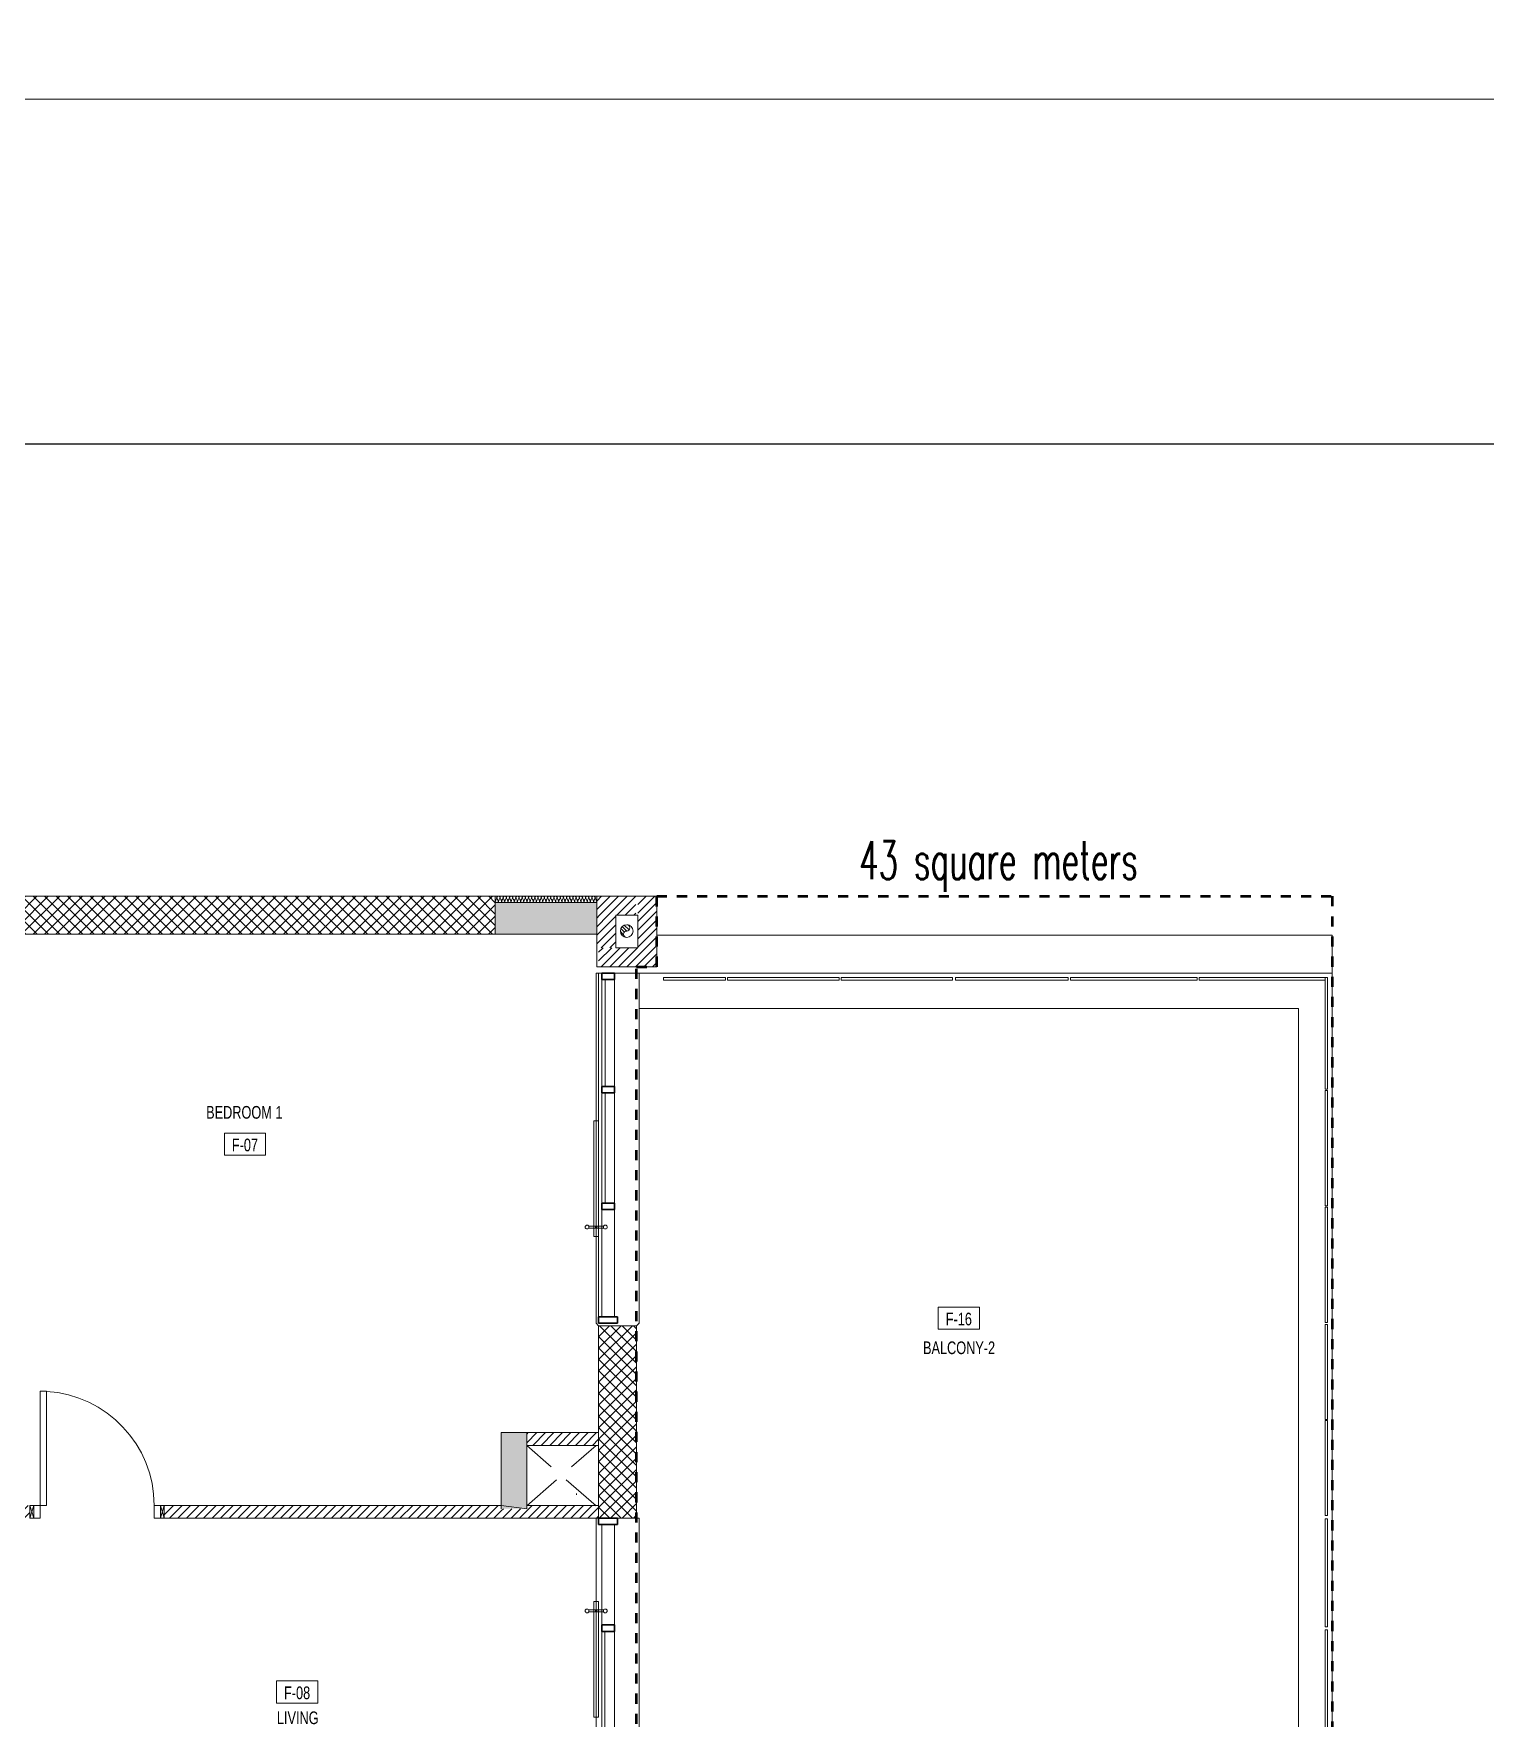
# Model space of a CAD drawing. Header units: millimetres. Extents: x -18512 to 101824, y -95768 to 52898.
# Drawn here: x 65998 to 77445, y -82685 to -69401 of the extents above; entities that cross this region are included whole.
import ezdxf

# ---------------------------------------------------------------- set-up
doc = ezdxf.new("R2010")
doc.units = ezdxf.units.MM
doc.header["$LTSCALE"] = 25
for name, pattern in [('Dash', [6.35, 3.175, -3.175]), ('Dash 2mm', [3, 2, -1]), ('HIDDEN', [0.375, 0.25, -0.125])]:
    doc.linetypes.add(name, pattern=pattern)
doc.layers.get('Defpoints').update_dxf_attribs({"lineweight": 0})
for name, color, linetype, lineweight in [('_FW_WALL_EXISTING', 150, 'Continuous', 25), ('A-AREA-IDEN', 2, 'Continuous', 9), ('A-DETL', 7, 'Continuous', 5), ('A-DETL-INSL', 8, 'Continuous', 9), ('A-DETL-MBND', 5, 'HIDDEN', 9), ('A-DOOR', 31, 'Continuous', 18), ('A-FLOR-OTLN', 6, 'Continuous', 18), ('A-FLOR-STRS', 2, 'Continuous', 9), ('A-GLAZ', 6, 'Continuous', 9), ('A-GLAZ-CWMG', 51, 'Continuous', 9), ('A-WOODEN DOOR FRAM', 9, 'Continuous', 9), ('I-WALL', 2, 'Continuous', 9), ('S-COLS', 6, 'Continuous', 9)]:
    doc.layers.add(name, color=color, linetype=linetype, lineweight=lineweight)
doc.layers.add('AR WALL HATCH', color=8, linetype='Continuous')
doc.styles.add('Arial Narrow_4', font='fi_9001f.ttf', dxfattribs={"width": 0.75, "height": 147.492401})
doc.styles.add('BA', font='romans.shx', dxfattribs={"width": 0.6})
pattern_1 = [(45, (59229.075, -128347.31), (-33.67596, 33.67596), [])]
pattern_2 = [(45, (59214.075, -128347.31), (-33.67596, 33.67596), [])]
pattern_3 = [(45, (59229.075, -128347.31), (-44.90128, 44.90128), []), (135, (59229.075, -128347.31), (-44.90128, -44.90128), [])]

# ---------------------------------------------------------------- blocks, each defined once
blk = doc.blocks.new('E  Naga_Single-Panel2 - NAGA-Bedroom Door _WD05_-8352467-FIRST FLOOR PLAN')
at = {"layer": 'A-DOOR', "lineweight": 18}
for p, q in [((450, 950), (399, 950)), ((399, 950), (399, 50)), ((450, 50), (450, 950)), ((-450, 50), (-500, 50)), ((-450, -51), (-450, 50)), ((399, 50), (450, 50)), ((450, -51), (450, 50)), ((450, 50), (500, 50)), ((450, 50), (450, -51)), ((-450, -51), (-500, -51)), ((500, -51), (450, -51))]:
    blk.add_line(p, q, dxfattribs=at)
at = {"layer": 'A-DOOR'}
blk.add_arc((450, 50), 900, 93.2485, 180, dxfattribs=at)
blk = doc.blocks.new('System Panel - Glazed-7748059-FIRST FLOOR PLAN')
at = {"layer": 'A-GLAZ', "lineweight": 18}
for p, q in [((422.5, 49.5), (-422.5, 49.5)), ((-422.5, 49.5), (-422.5, 24.5)), ((-422.5, 24.5), (422.5, 24.5)), ((422.5, 24.5), (422.5, 49.5))]:
    blk.add_line(p, q, dxfattribs=at)
blk = doc.blocks.new('System Panel - Glazed-7748061-FIRST FLOOR PLAN')
at = {"layer": 'A-GLAZ', "lineweight": 18}
for p, q in [((435, 49.5), (-435, 49.5)), ((-435, 49.5), (-435, 24.5)), ((-435, 24.5), (435, 24.5)), ((435, 24.5), (435, 49.5))]:
    blk.add_line(p, q, dxfattribs=at)
blk = doc.blocks.new('Q  CurtainWall sliding door - GD03 85mm-7420484-FIRST FLOOR PLAN')
at = {"layer": 'A-DOOR'}
for p, q in [((1124, -75), (210, -75)), ((210, -75), (210, -113)), ((210, -113), (1124, -113)), ((277, -35), (277, -88)), ((277, -88), (293, -88)), ((277, -153), (277, -100)), ((277, -100), (293, -100)), ((293, -88), (293, -35)), ((293, -100), (293, -153)), ((1124, -113), (1124, -75))]:
    blk.add_line(p, q, dxfattribs=at)
for centre in [(285, -22), (285, -166)]:
    blk.add_circle(centre, 15, dxfattribs=at)
blk = doc.blocks.new('Rectangular Mullion - 50 x 100mm-7747910-FIRST FLOOR PLAN')
at = {"layer": 'A-GLAZ-CWMG'}
for p, q in [((11249, -22558), (11249, -23403)), ((11349, -22558), (11349, -23403))]:
    blk.add_line(p, q, dxfattribs=at)
blk = doc.blocks.new('Rectangular Mullion - 50 x 100mm-7747911-FIRST FLOOR PLAN')
at = {"layer": 'A-GLAZ-CWMG'}
for p, q in [((11249, -21638), (11249, -22508)), ((11349, -21638), (11349, -22508))]:
    blk.add_line(p, q, dxfattribs=at)
blk = doc.blocks.new('Rectangular Mullion - 50 x 150mm-7154861-FIRST FLOOR PLAN')
at = {"layer": 'A-GLAZ-CWMG', "lineweight": 30}
for p, q in [((-50, 75), (0, 75)), ((-50, -75), (-50, 75)), ((0, 75), (0, -75)), ((0, -75), (-50, -75))]:
    blk.add_line(p, q, dxfattribs=at)
blk = doc.blocks.new('Rectangular Mullion - 50 x 100mm-7747912-FIRST FLOOR PLAN')
at = {"layer": 'A-GLAZ-CWMG', "lineweight": 30}
for p, q in [((0, 50), (-50, 50)), ((-50, 50), (-50, -50)), ((0, -50), (0, 50)), ((-50, -50), (0, -50))]:
    blk.add_line(p, q, dxfattribs=at)
blk = doc.blocks.new('Rectangular Mullion - 50 x 100mm-7154860-FIRST FLOOR PLAN')
at = {"layer": 'A-GLAZ-CWMG', "lineweight": 30}
for p, q in [((-25, 50), (25, 50)), ((-25, -50), (-25, 50)), ((25, 50), (25, -50)), ((25, -50), (-25, -50))]:
    blk.add_line(p, q, dxfattribs=at)
blk = doc.blocks.new('M_NAGA Room Tag - Room Tag-1756429-FIRST FLOOR PLAN')
at = {"layer": 'A-AREA-IDEN'}
for p, q in [((-3.25, 1.75), (-3.25, -1.75)), ((-3.25, 1.75), (3.25, 1.75)), ((3.25, 1.75), (3.25, -1.75)), ((-3.25, -1.75), (3.25, -1.75))]:
    blk.add_line(p, q, dxfattribs=at)
blk = doc.blocks.new('System Panel - Glazed-8810066-FIRST FLOOR PLAN')
at = {"layer": 'A-GLAZ', "lineweight": 18}
for p, q in [((396, -24), (-396, -24)), ((-396, -24), (-396, -49)), ((-396, -49), (396, -49)), ((396, -49), (396, -24))]:
    blk.add_line(p, q, dxfattribs=at)
blk = doc.blocks.new('System Panel - Glazed-8810067-FIRST FLOOR PLAN')
at = {"layer": 'A-GLAZ', "lineweight": 18}
for p, q in [((408, -25), (-408, -25)), ((-408, -25), (-408, -49)), ((-408, -49), (408, -49)), ((408, -49), (408, -25))]:
    blk.add_line(p, q, dxfattribs=at)
blk = doc.blocks.new('Q  CurtainWall sliding door - GD03 85mm-8810068-FIRST FLOOR PLAN')
at = {"layer": 'A-DOOR'}
for p, q in [((277, 153), (277, 100)), ((293, 100), (293, 153)), ((210, 75), (210, 113)), ((210, 113), (1124, 113)), ((1124, 75), (210, 75)), ((277, 100), (293, 100)), ((277, 35), (277, 88)), ((277, 88), (293, 88)), ((293, 88), (293, 35)), ((1124, 113), (1124, 75))]:
    blk.add_line(p, q, dxfattribs=at)
for centre in [(285, 166), (285, 22)]:
    blk.add_circle(centre, 15, dxfattribs=at)
blk = doc.blocks.new('Rectangular Mullion - 50 x 100mm-8809204-FIRST FLOOR PLAN')
at = {"layer": 'A-GLAZ-CWMG'}
for p, q in [((11249, -17396), (11249, -16604)), ((11349, -17396), (11349, -16604))]:
    blk.add_line(p, q, dxfattribs=at)
blk = doc.blocks.new('Rectangular Mullion - 50 x 100mm-8809205-FIRST FLOOR PLAN')
at = {"layer": 'A-GLAZ-CWMG'}
for p, q in [((11249, -18263), (11249, -17446)), ((11349, -18263), (11349, -17446))]:
    blk.add_line(p, q, dxfattribs=at)
blk = doc.blocks.new('Rectangular Mullion - 50 x 150mm-5974282-FIRST FLOOR PLAN')
at = {"layer": 'A-GLAZ-CWMG', "lineweight": 30}
for p, q in [((-50, 75), (0, 75)), ((-50, -75), (-50, 75)), ((0, 75), (0, -75)), ((0, -75), (-50, -75))]:
    blk.add_line(p, q, dxfattribs=at)
blk = doc.blocks.new('Rectangular Mullion - 50 x 100mm-7747902-FIRST FLOOR PLAN')
at = {"layer": 'A-GLAZ-CWMG', "lineweight": 30}
for p, q in [((0, 50), (-50, 50)), ((-50, 50), (-50, -50)), ((0, -50), (0, 50)), ((-50, -50), (0, -50))]:
    blk.add_line(p, q, dxfattribs=at)
blk = doc.blocks.new('Rectangular Mullion - 50 x 100mm-5974284-FIRST FLOOR PLAN')
at = {"layer": 'A-GLAZ-CWMG', "lineweight": 30}
for p, q in [((-25, 50), (25, 50)), ((-25, -50), (-25, 50)), ((25, 50), (25, -50)), ((25, -50), (-25, -50))]:
    blk.add_line(p, q, dxfattribs=at)
blk = doc.blocks.new('windo master 1')
at = {"layer": 'I-WALL'}
for p, q in [((-151003, -61021), (-153583, -61021)), ((-153583, -61041), (-153583, -61341)), ((-150983, -61021), (-151003, -61021)), ((-150983, -61341), (-150983, -61041)), ((-150883, -61021), (-150883, -61041)), ((-153583, -61361), (-150983, -61361))]:
    blk.add_line(p, q, dxfattribs=at)
for points in [[(-153583, -61041), (-153583, -61021)], [(-153583, -61361), (-153583, -61341)], [(-150983, -61361), (-150983, -61341)]]:
    blk.add_lwpolyline(points, dxfattribs=at)
at = {"layer": 'A-DOOR', "xscale": -1}
blk.add_blockref('Q  CurtainWall sliding door - GD03 85mm-8810068-FIRST FLOOR PLAN', (-151429, -61116), dxfattribs=at)
at = {"layer": 'A-GLAZ', "xscale": -1, "rotation": 180}
for name, p in [('System Panel - Glazed-8810066-FIRST FLOOR PLAN', (-153137, -61116)), ('System Panel - Glazed-8810067-FIRST FLOOR PLAN', (-152283, -61116))]:
    blk.add_blockref(name, p, dxfattribs=at)
at = {"layer": 'A-GLAZ-CWMG', "xscale": -1}
blk.add_blockref('Rectangular Mullion - 50 x 100mm-7747902-FIRST FLOOR PLAN', (-153583, -61116), dxfattribs=at)
at = {"layer": 'A-GLAZ-CWMG', "xscale": -1, "rotation": 90}
for name, p in [('Rectangular Mullion - 50 x 100mm-8809204-FIRST FLOOR PLAN', (-170138, -49817)), ('Rectangular Mullion - 50 x 100mm-8809205-FIRST FLOOR PLAN', (-170138, -49817)), ('Rectangular Mullion - 50 x 100mm-8809204-FIRST FLOOR PLAN', (-168429, -49817))]:
    blk.add_blockref(name, p, dxfattribs=at)
at = {"layer": 'A-GLAZ-CWMG', "extrusion": (0, 0, -1), "xscale": -1}
for name, p in [('Rectangular Mullion - 50 x 100mm-5974284-FIRST FLOOR PLAN', (152717, -61116)), ('Rectangular Mullion - 50 x 100mm-5974284-FIRST FLOOR PLAN', (151850, -61116)), ('Rectangular Mullion - 50 x 150mm-5974282-FIRST FLOOR PLAN', (150983, -61116))]:
    blk.add_blockref(name, p, dxfattribs=at)

msp = doc.modelspace()

# ---------------------------------------------------------------- hatches: boundary and pattern name
at = {"layer": 'AR WALL HATCH', "lineweight": 5}
h = msp.add_hatch(dxfattribs=at)
h.set_pattern_fill('ANSI37', color=256, scale=20, style=0)
h.set_pattern_definition(pattern_3)
h.paths.add_polyline_path([(65878.1, -76502.4), (65878.1, -76202.4), (69638.1, -76202.4), (69638.1, -76502.4)])
h.paths.add_polyline_path([(65678.1, -76202.4), (65678.1, -76502.4), (65578.1, -76502.4), (65578.1, -76202.4)])
h = msp.add_hatch(dxfattribs=at)
h.set_pattern_fill('ANSI31', color=256, scale=15, style=0)
h.set_pattern_definition(pattern_2)
h.paths.add_polyline_path([(70438.1, -76202.4), (70747.3, -76202.4), (70747.3, -76352.4), (70438.1, -76352.4)], flags=0)
h = msp.add_hatch(dxfattribs=at)
h.set_pattern_fill('ANSI31', color=256, scale=15, style=0)
h.set_pattern_definition(pattern_1)
h.paths.add_polyline_path([(70912.3, -76202.4), (70912.3, -76608.5), (70762.3, -76608.5), (70762.3, -76202.4), (70867.3, -76202.4)], flags=0)
h = msp.add_hatch(dxfattribs=at)
h.set_pattern_fill('ANSI31', color=256, scale=15, style=0)
h.set_pattern_definition(pattern_2)
h.paths.add_polyline_path([(70438.1, -76352.4), (70588.1, -76352.4), (70588.1, -76608.5), (70438.1, -76608.5), (70438.1, -76407.8)], flags=0)
h = msp.add_hatch(dxfattribs=at)
h.set_pattern_fill('ANSI31', color=256, scale=15, style=0)
h.set_pattern_definition(pattern_1)
h.paths.add_polyline_path([(70912.3, -76608.5), (70912.3, -76758.5), (70453.1, -76758.5), (70453.1, -76608.5), (70867.3, -76608.5)], flags=0)
h = msp.add_hatch(dxfattribs=at)
h.set_pattern_fill('ANSI37', color=256, scale=20, style=0)
h.set_pattern_definition(pattern_3)
h.paths.add_polyline_path([(70453.1, -83707.3), (70753.1, -83707.3), (70753.1, -84157), (70453.1, -84157), (70453.1, -83940.2)], flags=0)
h.paths.add_polyline_path([(70453.1, -79588.9), (70753.1, -79588.9), (70753.1, -81107.3), (70453.1, -81107.3)])
h = msp.add_hatch(dxfattribs=at)
h.set_pattern_fill('ANSI31', color=256, scale=15, style=0)
h.set_pattern_definition(pattern_1)
h.paths.add_polyline_path([(70453.1, -80432.4), (70453.1, -80532.4), (69885.9, -80532.4), (69885.9, -80432.4), (70433.1, -80432.4)], flags=0)
h = msp.add_hatch(dxfattribs=at)
h.set_pattern_fill('ANSI31', color=256, scale=15, style=0)
h.set_pattern_definition(pattern_1)
h.paths.add_polyline_path([(69685.9, -81007.3), (69685.9, -81032.4), (69688.1, -81032.4), (69688.1, -81107.3), (67028.1, -81107.3), (67028.1, -81007.3), (69668.1, -81007.3)])
h.paths.add_polyline_path([(65968.1, -81007.3), (65968.1, -81107.3), (65878.1, -81107.3), (65878.1, -81007.3), (65898.1, -81007.3)])
h = msp.add_hatch(dxfattribs=at)
h.set_pattern_fill('ANSI31', color=256, scale=15, style=0)
h.set_pattern_definition(pattern_1)
h.paths.add_polyline_path([(70433.1, -81007.3), (70453.1, -81007.3), (70453.1, -81107.3), (70379.2, -81107.3), (69688.1, -81107.3), (69688.1, -81032.4), (69885.9, -81032.4), (69885.9, -81007.3), (70379.2, -81007.3)], flags=0)
at = {"layer": 'S-COLS'}
for points in [[(70438.1, -76252.4), (70438.1, -76502.4), (69638.1, -76502.4), (69638.1, -76252.4), (70379.2, -76252.4)], [(69685.9, -80432.4), (69885.9, -80432.4), (69885.9, -81032.4), (69685.9, -81032.4)]]:
    msp.add_hatch(color=252, dxfattribs=at).paths.add_polyline_path(points, flags=0)

# ---------------------------------------------------------------- linework, layer by layer
at = {"layer": '_FW_WALL_EXISTING'}
msp.add_line((49701.4, -72635.3), (82927.7, -72635.3), dxfattribs=at)
at = {"layer": 'A-DETL'}
for p, q in [((70650, -76506.8), (70624.8, -76481.6)), ((70655.9, -76485.6), (70628.4, -76458.1)), ((70674.6, -76477.2), (70639.2, -76441.8)), ((70693.3, -76468.8), (70655.5, -76431))]:
    msp.add_line(p, q, dxfattribs=at)
at = {"layer": 'A-DETL', "linetype": 'Dash 2mm'}
msp.add_line((70278.1, -80911.7), (70278.1, -80921.7), dxfattribs=at)
at = {"layer": 'A-DETL', "lineweight": 18}
msp.add_circle((70674.6, -76477.2), 50, dxfattribs=at)
at = {"layer": 'A-DETL'}
for centre, start, end in [((70674.6, -76502.2), 90, 270), ((70674.6, -76452.2), 270, 90)]:
    msp.add_arc(centre, 25, start, end, dxfattribs=at)
at = {"layer": 'A-DETL-INSL', "color": 1}
msp.add_lwpolyline([(69638.1, -76202.4), (70438.1, -76202.4)], dxfattribs=at)
at = {"layer": 'A-DETL-INSL'}
for points in [[(69650.6, -76210.7), (69650.6, -76206.8), (69644, -76202.4), (69638.1, -76202.4)], [(69638.1, -76244), (69638.1, -76232.6), (69650.6, -76222.1), (69650.6, -76210.7)], [(69663.1, -76244), (69663.1, -76247.9), (69650.6, -76256.8), (69638.1, -76247.9), (69638.1, -76244)], [(69675.6, -76210.7), (69675.6, -76206.8), (69663.1, -76197.9), (69650.6, -76206.8), (69650.6, -76210.7)], [(69650.6, -76210.7), (69650.6, -76222.1), (69663.1, -76232.6), (69663.1, -76244)], [(69663.1, -76244), (69663.1, -76232.6), (69675.6, -76222.1), (69675.6, -76210.7)], [(69688.1, -76244), (69688.1, -76247.9), (69675.6, -76256.8), (69663.1, -76247.9), (69663.1, -76244)], [(69700.6, -76210.7), (69700.6, -76206.8), (69688.1, -76197.9), (69675.6, -76206.8), (69675.6, -76210.7)], [(69675.6, -76210.7), (69675.6, -76222.1), (69688.1, -76232.6), (69688.1, -76244)], [(69688.1, -76244), (69688.1, -76232.6), (69700.6, -76222.1), (69700.6, -76210.7)], [(69713.1, -76244), (69713.1, -76247.9), (69700.6, -76256.8), (69688.1, -76247.9), (69688.1, -76244)], [(69725.6, -76210.7), (69725.6, -76206.8), (69713.1, -76197.9), (69700.6, -76206.8), (69700.6, -76210.7)], [(69700.6, -76210.7), (69700.6, -76222.1), (69713.1, -76232.6), (69713.1, -76244)], [(69713.1, -76244), (69713.1, -76232.6), (69725.6, -76222.1), (69725.6, -76210.7)], [(69738.1, -76244), (69738.1, -76247.9), (69725.6, -76256.8), (69713.1, -76247.9), (69713.1, -76244)], [(69750.6, -76210.7), (69750.6, -76206.8), (69738.1, -76197.9), (69725.6, -76206.8), (69725.6, -76210.7)], [(69725.6, -76210.7), (69725.6, -76222.1), (69738.1, -76232.6), (69738.1, -76244)], [(69738.1, -76244), (69738.1, -76232.6), (69750.6, -76222.1), (69750.6, -76210.7)], [(69763.1, -76244), (69763.1, -76247.9), (69750.6, -76256.8), (69738.1, -76247.9), (69738.1, -76244)], [(69775.6, -76210.7), (69775.6, -76206.8), (69763.1, -76197.9), (69750.6, -76206.8), (69750.6, -76210.7)], [(69750.6, -76210.7), (69750.6, -76222.1), (69763.1, -76232.6), (69763.1, -76244)], [(69763.1, -76244), (69763.1, -76232.6), (69775.6, -76222.1), (69775.6, -76210.7)], [(69788.1, -76244), (69788.1, -76247.9), (69775.6, -76256.8), (69763.1, -76247.9), (69763.1, -76244)], [(69800.6, -76210.7), (69800.6, -76206.8), (69788.1, -76197.9), (69775.6, -76206.8), (69775.6, -76210.7)], [(69775.6, -76210.7), (69775.6, -76222.1), (69788.1, -76232.6), (69788.1, -76244)], [(69788.1, -76244), (69788.1, -76232.6), (69800.6, -76222.1), (69800.6, -76210.7)], [(69813.1, -76244), (69813.1, -76247.9), (69800.6, -76256.8), (69788.1, -76247.9), (69788.1, -76244)], [(69825.6, -76210.7), (69825.6, -76206.8), (69813.1, -76197.9), (69800.6, -76206.8), (69800.6, -76210.7)], [(69800.6, -76210.7), (69800.6, -76222.1), (69813.1, -76232.6), (69813.1, -76244)], [(69813.1, -76244), (69813.1, -76232.6), (69825.6, -76222.1), (69825.6, -76210.7)], [(69838.1, -76244), (69838.1, -76247.9), (69825.6, -76256.8), (69813.1, -76247.9), (69813.1, -76244)], [(69850.6, -76210.7), (69850.6, -76206.8), (69838.1, -76197.9), (69825.6, -76206.8), (69825.6, -76210.7)], [(69825.6, -76210.7), (69825.6, -76222.1), (69838.1, -76232.6), (69838.1, -76244)], [(69838.1, -76244), (69838.1, -76232.6), (69850.6, -76222.1), (69850.6, -76210.7)], [(69863.1, -76244), (69863.1, -76247.9), (69850.6, -76256.8), (69838.1, -76247.9), (69838.1, -76244)], [(69875.6, -76210.7), (69875.6, -76206.8), (69863.1, -76197.9), (69850.6, -76206.8), (69850.6, -76210.7)], [(69850.6, -76210.7), (69850.6, -76222.1), (69863.1, -76232.6), (69863.1, -76244)], [(69863.1, -76244), (69863.1, -76232.6), (69875.6, -76222.1), (69875.6, -76210.7)], [(69888.1, -76244), (69888.1, -76247.9), (69875.6, -76256.8), (69863.1, -76247.9), (69863.1, -76244)], [(69900.6, -76210.7), (69900.6, -76206.8), (69888.1, -76197.9), (69875.6, -76206.8), (69875.6, -76210.7)], [(69875.6, -76210.7), (69875.6, -76222.1), (69888.1, -76232.6), (69888.1, -76244)], [(69888.1, -76244), (69888.1, -76232.6), (69900.6, -76222.1), (69900.6, -76210.7)], [(69913.1, -76244), (69913.1, -76247.9), (69900.6, -76256.8), (69888.1, -76247.9), (69888.1, -76244)], [(69925.6, -76210.7), (69925.6, -76206.8), (69913.1, -76197.9), (69900.6, -76206.8), (69900.6, -76210.7)], [(69900.6, -76210.7), (69900.6, -76222.1), (69913.1, -76232.6), (69913.1, -76244)], [(69913.1, -76244), (69913.1, -76232.6), (69925.6, -76222.1), (69925.6, -76210.7)], [(69938.1, -76244), (69938.1, -76247.9), (69925.6, -76256.8), (69913.1, -76247.9), (69913.1, -76244)], [(69950.6, -76210.7), (69950.6, -76206.8), (69938.1, -76197.9), (69925.6, -76206.8), (69925.6, -76210.7)], [(69925.6, -76210.7), (69925.6, -76222.1), (69938.1, -76232.6), (69938.1, -76244)], [(69938.1, -76244), (69938.1, -76232.6), (69950.6, -76222.1), (69950.6, -76210.7)], [(69963.1, -76244), (69963.1, -76247.9), (69950.6, -76256.8), (69938.1, -76247.9), (69938.1, -76244)], [(69975.6, -76210.7), (69975.6, -76206.8), (69963.1, -76197.9), (69950.6, -76206.8), (69950.6, -76210.7)], [(69950.6, -76210.7), (69950.6, -76222.1), (69963.1, -76232.6), (69963.1, -76244)], [(69963.1, -76244), (69963.1, -76232.6), (69975.6, -76222.1), (69975.6, -76210.7)], [(69988.1, -76244), (69988.1, -76247.9), (69975.6, -76256.8), (69963.1, -76247.9), (69963.1, -76244)], [(70000.6, -76210.7), (70000.6, -76206.8), (69988.1, -76197.9), (69975.6, -76206.8), (69975.6, -76210.7)], [(69975.6, -76210.7), (69975.6, -76222.1), (69988.1, -76232.6), (69988.1, -76244)], [(69988.1, -76244), (69988.1, -76232.6), (70000.6, -76222.1), (70000.6, -76210.7)], [(70013.1, -76244), (70013.1, -76247.9), (70000.6, -76256.8), (69988.1, -76247.9), (69988.1, -76244)], [(70025.6, -76210.7), (70025.6, -76206.8), (70013.1, -76197.9), (70000.6, -76206.8), (70000.6, -76210.7)], [(70000.6, -76210.7), (70000.6, -76222.1), (70013.1, -76232.6), (70013.1, -76244)], [(70013.1, -76244), (70013.1, -76232.6), (70025.6, -76222.1), (70025.6, -76210.7)], [(70038.1, -76244), (70038.1, -76247.9), (70025.6, -76256.8), (70013.1, -76247.9), (70013.1, -76244)], [(70050.6, -76210.7), (70050.6, -76206.8), (70038.1, -76197.9), (70025.6, -76206.8), (70025.6, -76210.7)], [(70025.6, -76210.7), (70025.6, -76222.1), (70038.1, -76232.6), (70038.1, -76244)], [(70038.1, -76244), (70038.1, -76232.6), (70050.6, -76222.1), (70050.6, -76210.7)], [(70063.1, -76244), (70063.1, -76247.9), (70050.6, -76256.8), (70038.1, -76247.9), (70038.1, -76244)], [(70075.6, -76210.7), (70075.6, -76206.8), (70063.1, -76197.9), (70050.6, -76206.8), (70050.6, -76210.7)], [(70050.6, -76210.7), (70050.6, -76222.1), (70063.1, -76232.6), (70063.1, -76244)], [(70063.1, -76244), (70063.1, -76232.6), (70075.6, -76222.1), (70075.6, -76210.7)], [(70088.1, -76244), (70088.1, -76247.9), (70075.6, -76256.8), (70063.1, -76247.9), (70063.1, -76244)], [(70100.6, -76210.7), (70100.6, -76206.8), (70088.1, -76197.9), (70075.6, -76206.8), (70075.6, -76210.7)], [(70075.6, -76210.7), (70075.6, -76222.1), (70088.1, -76232.6), (70088.1, -76244)], [(70088.1, -76244), (70088.1, -76232.6), (70100.6, -76222.1), (70100.6, -76210.7)], [(70113.1, -76244), (70113.1, -76247.9), (70100.6, -76256.8), (70088.1, -76247.9), (70088.1, -76244)], [(70125.6, -76210.7), (70125.6, -76206.8), (70113.1, -76197.9), (70100.6, -76206.8), (70100.6, -76210.7)], [(70100.6, -76210.7), (70100.6, -76222.1), (70113.1, -76232.6), (70113.1, -76244)], [(70113.1, -76244), (70113.1, -76232.6), (70125.6, -76222.1), (70125.6, -76210.7)], [(70138.1, -76244), (70138.1, -76247.9), (70125.6, -76256.8), (70113.1, -76247.9), (70113.1, -76244)], [(70150.6, -76210.7), (70150.6, -76206.8), (70138.1, -76197.9), (70125.6, -76206.8), (70125.6, -76210.7)], [(70125.6, -76210.7), (70125.6, -76222.1), (70138.1, -76232.6), (70138.1, -76244)], [(70138.1, -76244), (70138.1, -76232.6), (70150.6, -76222.1), (70150.6, -76210.7)], [(70163.1, -76244), (70163.1, -76247.9), (70150.6, -76256.8), (70138.1, -76247.9), (70138.1, -76244)], [(70175.6, -76210.7), (70175.6, -76206.8), (70163.1, -76197.9), (70150.6, -76206.8), (70150.6, -76210.7)], [(70150.6, -76210.7), (70150.6, -76222.1), (70163.1, -76232.6), (70163.1, -76244)], [(70163.1, -76244), (70163.1, -76232.6), (70175.6, -76222.1), (70175.6, -76210.7)], [(70188.1, -76244), (70188.1, -76247.9), (70175.6, -76256.8), (70163.1, -76247.9), (70163.1, -76244)], [(70200.6, -76210.7), (70200.6, -76206.8), (70188.1, -76197.9), (70175.6, -76206.8), (70175.6, -76210.7)], [(70175.6, -76210.7), (70175.6, -76222.1), (70188.1, -76232.6), (70188.1, -76244)], [(70188.1, -76244), (70188.1, -76232.6), (70200.6, -76222.1), (70200.6, -76210.7)], [(70213.1, -76244), (70213.1, -76247.9), (70200.6, -76256.8), (70188.1, -76247.9), (70188.1, -76244)], [(70225.6, -76210.7), (70225.6, -76206.8), (70213.1, -76197.9), (70200.6, -76206.8), (70200.6, -76210.7)], [(70200.6, -76210.7), (70200.6, -76222.1), (70213.1, -76232.6), (70213.1, -76244)], [(70213.1, -76244), (70213.1, -76232.6), (70225.6, -76222.1), (70225.6, -76210.7)], [(70238.1, -76244), (70238.1, -76247.9), (70225.6, -76256.8), (70213.1, -76247.9), (70213.1, -76244)], [(70250.6, -76210.7), (70250.6, -76206.8), (70238.1, -76197.9), (70225.6, -76206.8), (70225.6, -76210.7)], [(70225.6, -76210.7), (70225.6, -76222.1), (70238.1, -76232.6), (70238.1, -76244)], [(70238.1, -76244), (70238.1, -76232.6), (70250.6, -76222.1), (70250.6, -76210.7)], [(70263.1, -76244), (70263.1, -76247.9), (70250.6, -76256.8), (70238.1, -76247.9), (70238.1, -76244)], [(70275.6, -76210.7), (70275.6, -76206.8), (70263.1, -76197.9), (70250.6, -76206.8), (70250.6, -76210.7)], [(70250.6, -76210.7), (70250.6, -76222.1), (70263.1, -76232.6), (70263.1, -76244)], [(70263.1, -76244), (70263.1, -76232.6), (70275.6, -76222.1), (70275.6, -76210.7)], [(70288.1, -76244), (70288.1, -76247.9), (70275.6, -76256.8), (70263.1, -76247.9), (70263.1, -76244)], [(70300.6, -76210.7), (70300.6, -76206.8), (70288.1, -76197.9), (70275.6, -76206.8), (70275.6, -76210.7)], [(70275.6, -76210.7), (70275.6, -76222.1), (70288.1, -76232.6), (70288.1, -76244)], [(70288.1, -76244), (70288.1, -76232.6), (70300.6, -76222.1), (70300.6, -76210.7)], [(70313.1, -76244), (70313.1, -76247.9), (70300.6, -76256.8), (70288.1, -76247.9), (70288.1, -76244)], [(70325.6, -76210.7), (70325.6, -76206.8), (70313.1, -76197.9), (70300.6, -76206.8), (70300.6, -76210.7)], [(70300.6, -76210.7), (70300.6, -76222.1), (70313.1, -76232.6), (70313.1, -76244)], [(70313.1, -76244), (70313.1, -76232.6), (70325.6, -76222.1), (70325.6, -76210.7)], [(70338.1, -76244), (70338.1, -76247.9), (70325.6, -76256.8), (70313.1, -76247.9), (70313.1, -76244)], [(70350.6, -76210.7), (70350.6, -76206.8), (70338.1, -76197.9), (70325.6, -76206.8), (70325.6, -76210.7)], [(70325.6, -76210.7), (70325.6, -76222.1), (70338.1, -76232.6), (70338.1, -76244)], [(70338.1, -76244), (70338.1, -76232.6), (70350.6, -76222.1), (70350.6, -76210.7)], [(70363.1, -76244), (70363.1, -76247.9), (70350.6, -76256.8), (70338.1, -76247.9), (70338.1, -76244)], [(70375.6, -76210.7), (70375.6, -76206.8), (70363.1, -76197.9), (70350.6, -76206.8), (70350.6, -76210.7)], [(70350.6, -76210.7), (70350.6, -76222.1), (70363.1, -76232.6), (70363.1, -76244)], [(70363.1, -76244), (70363.1, -76232.6), (70375.6, -76222.1), (70375.6, -76210.7)], [(70388.1, -76244), (70388.1, -76247.9), (70375.6, -76256.8), (70363.1, -76247.9), (70363.1, -76244)], [(70400.6, -76210.7), (70400.6, -76206.8), (70388.1, -76197.9), (70375.6, -76206.8), (70375.6, -76210.7)], [(70375.6, -76210.7), (70375.6, -76222.1), (70388.1, -76232.6), (70388.1, -76244)], [(70388.1, -76244), (70388.1, -76232.6), (70400.6, -76222.1), (70400.6, -76210.7)], [(70413.1, -76244), (70413.1, -76247.9), (70400.6, -76256.8), (70388.1, -76247.9), (70388.1, -76244)], [(70425.6, -76210.7), (70425.6, -76206.8), (70413.1, -76197.9), (70400.6, -76206.8), (70400.6, -76210.7)], [(70400.6, -76210.7), (70400.6, -76222.1), (70413.1, -76232.6), (70413.1, -76244)], [(70413.1, -76244), (70413.1, -76232.6), (70425.6, -76222.1), (70425.6, -76210.7)], [(70438.1, -76244), (70438.1, -76247.9), (70425.6, -76256.8), (70413.1, -76247.9), (70413.1, -76244)], [(70438.1, -76202.4), (70432.3, -76202.4), (70425.6, -76206.8), (70425.6, -76210.7)], [(70425.6, -76210.7), (70425.6, -76222.1), (70438.1, -76232.6), (70438.1, -76244)]]:
    msp.add_open_spline(points, degree=3, dxfattribs=at)
at = {"layer": 'A-DETL-MBND', "ltscale": 50}
for p, q in [((69885.9, -81008.3), (70433.1, -80532.4)), ((70433.1, -81008.3), (69885.9, -80532.4))]:
    msp.add_line(p, q, dxfattribs=at)
at = {"layer": 'A-FLOR-OTLN'}
for p, q in [((70453.1, -76808.5), (70453.1, -79518.9)), ((70773.1, -77088.9), (70773.1, -76808.9)), ((70773.1, -76808.9), (76237.1, -76808.9)), ((76237.1, -76808.9), (76237.1, -88226.9)), ((75973.1, -77088.9), (70773.1, -77088.9)), ((75973.1, -83727.4), (75973.1, -77088.9))]:
    msp.add_line(p, q, dxfattribs=at)
at = {"layer": 'A-FLOR-STRS', "color": 20, "linetype": 'Dash', "lineweight": 50, "true_color": 0xf8311b}
msp.add_lwpolyline([(70912.3, -76202.4), (76237.1, -76202.4), (76237.1, -83707.4), (74758.1, -83707.4), (74758.1, -84157), (70753.1, -84157), (70753.1, -76758.5), (70912.3, -76758.5), (70912.3, -76202.4)], dxfattribs=at)
at = {"layer": 'A-WOODEN DOOR FRAM'}
for points in [[(65968.1, -81107.3), (65998.1, -81107.3), (65998.1, -81007.3), (65968.1, -81007.3)], [(67028.1, -81107.3), (66998.1, -81107.3), (66998.1, -81007.3), (67028.1, -81007.3)]]:
    msp.add_lwpolyline(points, close=True, dxfattribs=at)
for points in [[(65968.1, -81107.3), (65998.1, -81007.3)], [(65998.1, -81107.3), (65968.1, -81007.3)], [(67028.1, -81107.3), (66998.1, -81007.3)], [(66998.1, -81107.3), (67028.1, -81007.3)]]:
    msp.add_lwpolyline(points, dxfattribs=at)
at = {"layer": 'Defpoints', "color": 6}
msp.add_lwpolyline([(44100.1, -44068.3), (88200.1, -44068.3), (88200.1, -69918.3), (44100.1, -69918.3)], close=True, dxfattribs=at)
at = {"layer": 'Defpoints'}
msp.add_lwpolyline([(44100.1, -69918.3), (88200.1, -69918.3), (88200.1, -95768.3), (44100.1, -95768.3)], close=True, dxfattribs=at)
at = {"layer": 'I-WALL'}
for p, q in [((69638.1, -76202.4), (65878.1, -76202.4)), ((70438.1, -76202.4), (70438.1, -76758.5)), ((70912.3, -76202.4), (70438.1, -76202.4)), ((70912.3, -76202.4), (70912.3, -76758.5)), ((70588.1, -76352.4), (70588.1, -76608.5)), ((70762.3, -76352.4), (70588.1, -76352.4)), ((70762.3, -76608.5), (70762.3, -76352.4)), ((70433.1, -76502.4), (65878.1, -76502.4)), ((76237.1, -76508.9), (70912.3, -76508.9)), ((76237.1, -76508.9), (76237.1, -76808.9)), ((70588.1, -76608.5), (70762.3, -76608.5)), ((70912.3, -76758.5), (70438.1, -76758.5)), ((70962.3, -76808.5), (70433.1, -76808.5)), ((70433.1, -76808.5), (70433.1, -79568.9)), ((70773.1, -79568.9), (70773.1, -76808.5)), ((71454.5, -76843.9), (70964.5, -76843.9)), ((70964.5, -76843.9), (70964.5, -76863.9)), ((70964.5, -76863.9), (71454.5, -76863.9)), ((71454.5, -76843.9), (71454.5, -76863.9)), ((72349.5, -76843.9), (71469.5, -76843.9)), ((71469.5, -76843.9), (71469.5, -76863.9)), ((71469.5, -76863.9), (72349.5, -76863.9)), ((72349.5, -76843.9), (72349.5, -76863.9)), ((73244.5, -76843.9), (72364.5, -76843.9)), ((72364.5, -76843.9), (72364.5, -76863.9)), ((72364.5, -76863.9), (73244.5, -76863.9)), ((73244.5, -76843.9), (73244.5, -76863.9)), ((74157, -76843.9), (73267, -76843.9)), ((73267, -76843.9), (73267, -76863.9)), ((73267, -76863.9), (74157, -76863.9)), ((74157, -76843.9), (74157, -76863.9)), ((75173.4, -76843.9), (74173.4, -76843.9)), ((74173.4, -76843.9), (74173.4, -76863.9)), ((74173.4, -76863.9), (75173.4, -76863.9)), ((75173.4, -76843.9), (75173.4, -76863.9)), ((76202.1, -76843.9), (75189, -76843.9)), ((75189, -76843.9), (75189, -76863.9)), ((75189, -76863.9), (76182.1, -76863.9)), ((76182.1, -76843.9), (76182.1, -77723.7)), ((76202.1, -77723.7), (76202.1, -76843.9)), ((76182.1, -77723.7), (76202.1, -77723.7)), ((76182.1, -77733.9), (76182.1, -78643.9)), ((76182.1, -77733.9), (76202.1, -77733.9)), ((76202.1, -78643.9), (76202.1, -77733.9)), ((76182.1, -78643.9), (76202.1, -78643.9)), ((76182.1, -78653.9), (76182.1, -79563.9)), ((76182.1, -78653.9), (76202.1, -78653.9)), ((76202.1, -79563.9), (76202.1, -78653.9)), ((76182.1, -79563.9), (76202.1, -79563.9)), ((70453.1, -79588.9), (70753.1, -79588.9)), ((70453.1, -81107.3), (70453.1, -79588.9)), ((70753.1, -81107.3), (70753.1, -79588.9)), ((76182.1, -79579.9), (76182.1, -80329.9)), ((76182.1, -79579.9), (76202.1, -79579.9)), ((76202.1, -80329.9), (76202.1, -79579.9)), ((76182.1, -80329.9), (76202.1, -80329.9)), ((76182.1, -80335.9), (76182.1, -81085.9)), ((76182.1, -80335.9), (76202.1, -80335.9)), ((76202.1, -81085.9), (76202.1, -80335.9)), ((70453.1, -80432.4), (69885.9, -80432.4)), ((70433.1, -80532.4), (69885.9, -80532.4)), ((70433.1, -80532.4), (70453.1, -80532.4)), ((67028.1, -81007.3), (69685.9, -81007.3)), ((67028.1, -81107.3), (67028.1, -81007.3)), ((69885.9, -81007.3), (70433.1, -81007.3)), ((70453.1, -81107.3), (67028.1, -81107.3)), ((76182.1, -81085.9), (76202.1, -81085.9)), ((76182.1, -81112.4), (76182.1, -81962.4)), ((76182.1, -81112.4), (76202.1, -81112.4)), ((76202.1, -81962.4), (76202.1, -81112.4)), ((76182.1, -81962.4), (76202.1, -81962.4)), ((76182.1, -81987.4), (76182.1, -82837.4)), ((76182.1, -81987.4), (76202.1, -81987.4)), ((76202.1, -82837.4), (76202.1, -81987.4))]:
    msp.add_line(p, q, dxfattribs=at)
for points in [[(69638.1, -76502.4), (69638.1, -76202.4)], [(70453.1, -79588.9), (70433.1, -79568.9)], [(70773.1, -79568.9), (70753.1, -79588.9)]]:
    msp.add_lwpolyline(points, dxfattribs=at)
at = {"layer": 'S-COLS', "color": 8}
for p, q in [((69638.1, -76502.4), (69638.1, -76252.4)), ((69638.1, -76252.4), (70438.1, -76252.4)), ((70438.1, -76252.4), (70438.1, -76502.4)), ((70438.1, -76502.4), (69638.1, -76502.4)), ((69685.9, -81032.4), (69685.9, -80432.4)), ((69685.9, -80432.4), (69885.9, -80432.4)), ((69885.9, -80432.4), (69885.9, -81032.4)), ((69885.9, -81032.4), (69685.9, -81007.3))]:
    msp.add_line(p, q, dxfattribs=at)

# ---------------------------------------------------------------- block references
at = {"layer": 'A-AREA-IDEN', "lineweight": 18, "xscale": -49.99999999999998, "yscale": 49.99999999999998, "zscale": 49.99999999999998, "rotation": 180}
for p in [(67664.3, -78157.4), (73294.1, -79529.6), (68075.8, -82477.2)]:
    msp.add_blockref('M_NAGA Room Tag - Room Tag-1756429-FIRST FLOOR PLAN', p, dxfattribs=at)
at = {"layer": 'A-DOOR', "xscale": -1, "rotation": 269.9999999999996}
msp.add_blockref('Q  CurtainWall sliding door - GD03 85mm-7420484-FIRST FLOOR PLAN', (70528.1, -79096.4), dxfattribs=at)
at = {"layer": 'A-DOOR', "xscale": -1}
msp.add_blockref('E  Naga_Single-Panel2 - NAGA-Bedroom Door _WD05_-8352467-FIRST FLOOR PLAN', (66498.2, -81056.3), dxfattribs=at)
at = {"layer": 'A-GLAZ', "xscale": -1, "rotation": 90}
for name, p in [('System Panel - Glazed-7748059-FIRST FLOOR PLAN', (70528.1, -77281.4)), ('System Panel - Glazed-7748061-FIRST FLOOR PLAN', (70528.1, -78188.9))]:
    msp.add_blockref(name, p, dxfattribs=at)
at = {"layer": 'A-GLAZ-CWMG', "xscale": -1}
for name, p, rotation in [('Rectangular Mullion - 50 x 100mm-7747912-FIRST FLOOR PLAN', (70528.1, -76808.9), 269.9999999999996), ('Rectangular Mullion - 50 x 100mm-7747910-FIRST FLOOR PLAN', (59229.1, -100261.6), 180), ('Rectangular Mullion - 50 x 100mm-7747911-FIRST FLOOR PLAN', (59229.1, -100261.6), 180), ('Rectangular Mullion - 50 x 100mm-7747910-FIRST FLOOR PLAN', (59229.1, -102076.6), 180)]:
    msp.add_blockref(name, p, dxfattribs=dict(at, rotation=rotation))
at = {"layer": 'A-GLAZ-CWMG', "extrusion": (0, 0, -1), "xscale": -1, "rotation": 90}
for name, p in [('Rectangular Mullion - 50 x 100mm-7154860-FIRST FLOOR PLAN', (-70528.1, -77728.9)), ('Rectangular Mullion - 50 x 100mm-7154860-FIRST FLOOR PLAN', (-70528.1, -78648.9)), ('Rectangular Mullion - 50 x 150mm-7154861-FIRST FLOOR PLAN', (-70528.1, -79568.9))]:
    msp.add_blockref(name, p, dxfattribs=at)
at = {"layer": 'I-WALL', "color": 6, "rotation": 90.00000000000001}
msp.add_blockref('windo master 1', (9411.8, 69876), dxfattribs=at)

# ---------------------------------------------------------------- texts
at = {"layer": 'A-AREA-IDEN', "insert": (73606.4, -75969), "char_height": 300, "attachment_point": 5, "style": 'BA'}
msp.add_mtext('{\\C1;\\c1184493;43 square meters}', dxfattribs=at)
at = {"layer": 'A-AREA-IDEN', "lineweight": 18, "char_height": 100, "width": 889.2, "attachment_point": 8, "line_spacing_factor": 0.968573, "style": 'Arial Narrow_4'}
for s, insert in [('BEDROOM 1', (67659, -77958.1)), ('F-07', (67663.9, -78215.4)), ('F-16', (73293.7, -79587.7)), ('BALCONY-2', (73295.6, -79814.6)), ('F-08', (68075.4, -82535.3)), ('LIVING', (68080.6, -82732.1))]:
    msp.add_mtext(s, dxfattribs=dict(at, insert=insert))

doc.saveas('drawing.dxf')
